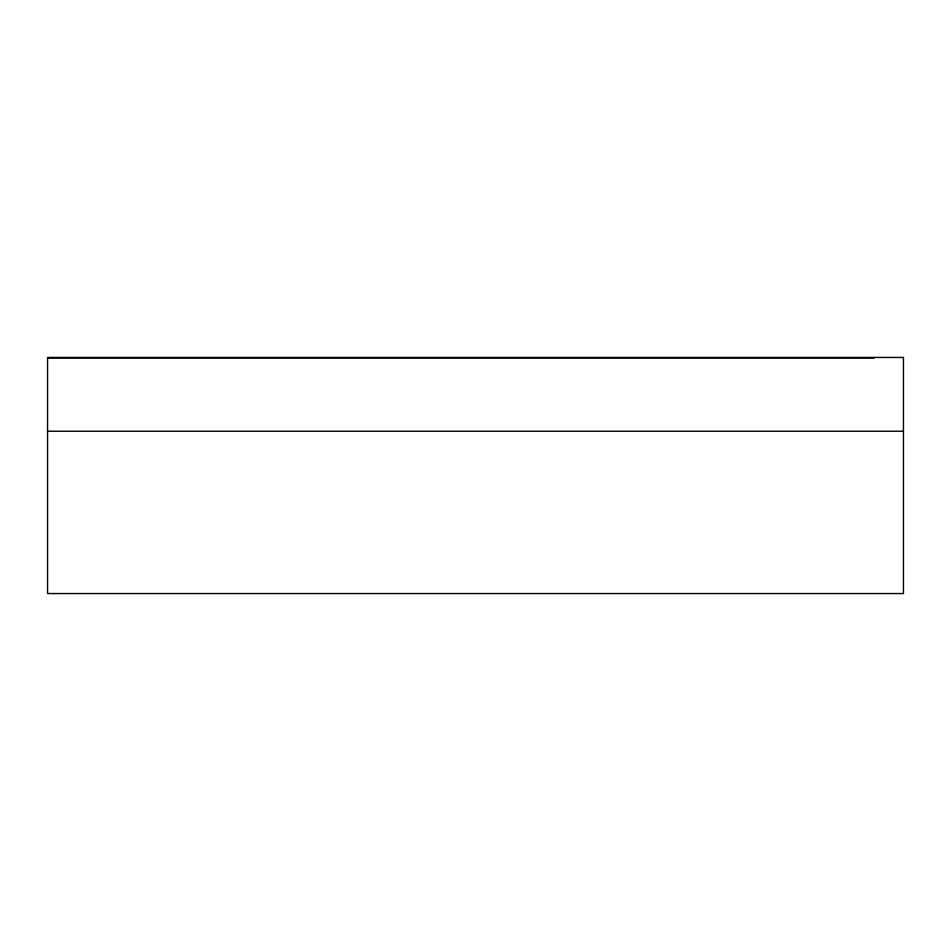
<?xml version="1.0" encoding="UTF-8"?>
<svg xmlns="http://www.w3.org/2000/svg" width="951" height="951" viewBox="0 0 951 951"><rect width="100%" height="100%" fill="white"/><g stroke="black" fill="none" stroke-linecap="round" stroke-linejoin="round"><path stroke-width="1.43" d="M47.55 358.04L873.933 358.04L873.933 357.445M47.55 431.231L903.45 431.231M903.45 357.445L47.55 357.445L47.55 593.555L903.45 593.555L903.45 357.445"/></g></svg>
